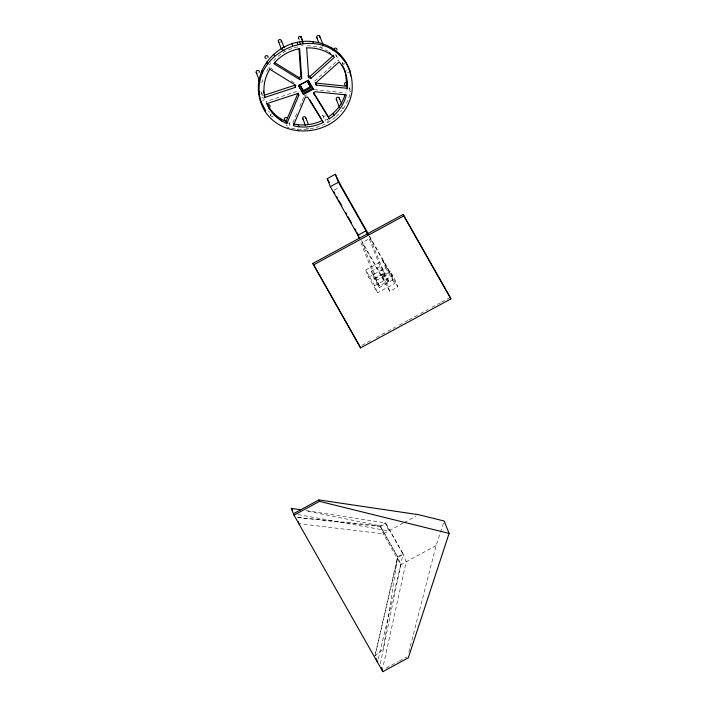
<?xml version="1.0" encoding="UTF-8"?>
<svg xmlns="http://www.w3.org/2000/svg" width="707" height="707" viewBox="0 0 707 707"><rect width="100%" height="100%" fill="white"/><g stroke="black" fill="none" stroke-linecap="round" stroke-linejoin="round"><path stroke-width="0.53" stroke-dasharray="3.54 2.65" d="M306.14 510.622L385.509 522.915L403.017 553.758L397.626 556.683L383.397 648.867L374.993 655.787L397.626 556.683L380.119 525.831L306.069 510.869M380.331 663.74L403.017 553.758L406.207 561.773L382.257 670.209M374.993 655.787L397.917 557.399L380.41 526.547L296.419 517.347L380.119 525.831L385.509 522.915L388.7 530.93L297.78 514.519M378.272 658.897L400.816 564.699L397.626 556.683M408.814 652.146L436.131 545.557L440.152 533.29M348.825 97.902L350.831 91.106M440.479 532.265L443.501 523.065M292.963 122.603L297.674 111.459M299.812 106.395L304.531 95.251L305.353 97.319M336.391 54.846L336.178 55.994A1.617 1.502 -21.7 0 0 338.087 57.064L338.476 56.905M266.601 71.46L268.996 67.192L274.546 70.612M343.248 108.772L348.259 99.846M273.68 60.882C279.999 53.379 289.198 48.297 298.849 46.653L299.671 48.721M336.32 116.514L341.861 110.319M314.686 81.093L338.308 59.892L338.856 61.27M260.998 94.499L261.572 93.907A1.617 1.502 -21.7 0 0 260.547 91.76M348.692 72.388L347.561 72.892A1.617 1.502 -21.7 0 1 347.146 72.865M335.472 117.132C322.48 128.418 303.771 132.297 287.369 127.066M271.355 113.765L270.481 115.082A1.617 1.502 -21.7 0 0 270.657 115.842L268.695 110.919M273.158 116.151L272.009 116.602A1.617 1.502 -21.7 0 1 271.214 116.399M334.119 190.192L339.51 187.267M379.341 285.849L362.152 242.642L370.238 238.259L387.427 281.466L379.341 285.849L375.134 278.425L360.34 241.255M365.74 269.977L382.814 260.724L391.705 276.393L394.568 283.578L377.494 292.831L368.603 277.162L365.74 269.977L374.639 285.646L377.494 292.831M371.21 271.329L381.091 265.973L386.243 275.041L389.097 282.226L379.217 287.581L374.065 278.514L371.21 271.329L376.363 280.405L379.217 287.581M368.603 277.162L385.668 267.909L382.814 260.724M374.065 278.514L383.954 273.149L381.091 265.973M375.134 278.425L383.221 274.042L368.427 236.863M361.418 240.353L384.193 280.476L382.372 275.916L390.458 271.532L394.674 278.956L397.829 286.874L389.743 291.257L362.152 242.642M376.363 280.405L386.243 275.041M374.639 285.646L392.279 276.092L390.458 271.532M389.743 291.257L386.588 283.339L394.674 278.956M361.843 345.37L372.412 339.634M376.257 337.548L386.835 331.813M387.798 331.291L395.487 327.129M399.331 325.043L407.983 320.351M408.946 319.829L419.516 314.094M420.479 313.572L428.168 309.41M432.012 307.324L440.664 302.631M441.628 302.11L449.316 297.939M380.41 526.547L385.792 523.631L403.308 554.474L397.917 557.399M403.176 523.083L383.309 533.847L300.024 523.799M404.139 522.553L415.725 516.278M436.131 545.557L400.816 564.699L383.309 533.847L380.119 525.831M386.031 668.168L398.288 661.522M399.234 661.01L406.781 656.918M261.705 97.955L262.5 97.69A1.617 1.502 -21.7 0 1 263.304 97.84M344.83 63.78L344.026 64.028A1.617 1.502 -21.7 0 1 342.877 61.5M347.128 69.94L346.739 70.108A1.617 1.502 -21.7 0 0 346.412 70.364M296.569 91.548L266.026 101.561L266.848 103.637M262.571 100.721L263.941 99.864A1.617 1.502 -21.7 0 0 263.649 98.052M304.894 95.286L306.785 94.977M314.235 89.621L345.537 92.838M348.958 88.455C351.202 89.011 349.532 92.352 347.65 91.265A1.617 1.502 -21.7 0 1 347.093 89.215M328.322 51.293L320.881 47.829L311.707 45.84L305.839 45.867L306.661 47.943M291.187 80.854L294.881 83.126M327.809 119.571L327.094 119.209A1.617 1.502 -21.7 0 0 325.839 122.028L326.227 122.17A1.617 1.502 -21.7 0 0 328.207 121.021L327.421 118.246M306.591 128.126L306.67 128.206A1.617 1.502 -21.7 0 0 308.623 128.241M369.505 235.97L392.279 276.092M369.187 236.403L397.829 286.874M385.668 267.909L394.568 283.578M383.954 273.149L389.097 282.226M383.221 274.042L387.427 281.466M382.372 275.916L386.588 283.339M342.471 62.985L343.257 64.956M349.24 87.482L350.027 89.462M335.525 54.377L336.32 56.366M322.728 115.179L325.105 121.136M297.435 129.248L298.257 131.316M268.996 67.192L269.818 69.259M288.995 122.214L289.799 124.246A1.52 1.414 -21.7 0 1 289.799 125.316L288.924 126.226A1.617 1.502 -21.7 0 1 286.821 125.519L286.715 125.139A1.617 1.502 -21.7 0 1 286.706 124.75M261.705 92.75L263.287 96.718M325.406 115.754A1.617 1.502 -21.7 0 1 323.85 116.213L323.47 116.072A1.617 1.502 -21.7 0 1 324.31 113.208M262.553 79.794A1.617 1.502 -21.7 0 1 261.404 82.242M288.907 123.425A1.617 1.502 -21.7 0 1 289.782 124.193M284.894 50.224A1.617 1.502 -21.7 0 1 284.47 50.913M284.134 51.169A1.617 1.502 -21.7 0 1 283.746 51.337M342.904 107.252A1.617 1.502 -21.7 0 1 342.002 108.931M303.197 45.018A1.617 1.502 -21.7 0 1 301.244 44.983M270.463 62.737A1.617 1.502 -21.7 0 1 269.553 64.417M269.155 64.558A1.617 1.502 -21.7 0 1 268.74 64.593M322.754 46.883A1.617 1.502 -21.7 0 1 320.501 46.724"/><path stroke-width="1.06" d="M315.234 82.357L316.144 85.105L347.323 88.313C345.573 80.713 347.004 72.034 342.117 65.141M347.323 88.313C347.941 78.91 345.679 68.994 339.13 61.96L315.516 83.161L316.144 85.105M258.4 90.39C256.871 65.671 277.957 43.922 302.013 41.501L302.163 41.474C315.764 40.202 329.745 44.514 339.66 54.05L339.749 54.156C349.612 64.134 353.412 78.406 351.927 92.131L351.909 92.325C342.948 143.486 262.509 144.794 258.4 90.39L261.024 102.1M259.222 92.458C255.978 51.752 312.247 26.937 340.482 56.118L346.589 63.842L350.645 72.741M305.778 118.369L305.724 117.592A1.617 1.502 -21.7 0 0 302.631 117.928L305.424 125.607M294.545 85.308L264.1 95.295L264.931 97.372L295.376 87.385L294.598 85.017M295.376 87.385L295.703 85.202L269.818 69.259C264.595 77.47 262.589 87.871 264.931 97.372M333.766 49.649L334.296 48.571A1.617 1.502 -21.7 0 1 335.445 48.12L335.86 48.173A1.617 1.502 -21.7 0 1 336.903 50.02M319.758 37.241L319.723 36.198A1.617 1.502 -21.7 0 0 317.62 35.5L316.648 36.755A1.617 1.502 -21.7 0 0 317.629 38.302M344.989 94.694C342.462 103.726 336.24 111.679 328.437 116.832L329.268 118.9C337.637 113.403 344.035 104.689 346.359 94.915L315.057 91.689L313.749 93.465L329.268 118.9M293.449 513.733L318.91 499.929L418.615 514.705L444.173 521.024L449.095 533.405L408.293 657.846L382.832 671.65L294.015 515.173L291.293 508.324L300.705 509.782M298.327 93.739L298.875 95.118L286.874 123.504L286.043 121.436L298.054 93.05M259.001 92.264L258.603 92.971A1.617 1.502 -21.7 0 0 259.389 94.614L259.787 94.738M269.747 107.146L269.906 106.969A1.617 1.502 -21.7 0 0 267.829 104.901L267.626 105.034M339.749 54.156L340.571 56.224L339.546 53.962M308.429 76.983L307.881 75.605L310.046 76.374L333.651 55.181M310.868 78.442L334.473 57.249C326.926 50.674 316.621 47.413 306.661 47.943L308.703 77.673L310.868 78.442L310.046 76.374M274.899 62.729L298.99 77.567L300.89 76.462L298.99 48.783M299.812 79.635L301.721 78.539L299.671 48.721C289.693 50.409 280.272 55.809 273.865 63.657L299.812 79.635L298.99 77.567M303.701 91.627L299.954 85.026L307.138 81.128L310.886 87.73L303.701 91.627L303.294 90.602L310.479 86.705L307.271 81.049M312.821 88.207L313.236 89.25L303.506 94.526L303.091 93.483L312.821 88.207L308.261 80.174M359.518 238.003L330.346 186.613L327.2 178.685L335.277 174.302L341.313 186.295L368.418 234.061M330.346 186.613L338.432 182.229L335.277 174.302M312.821 263.437L403.184 214.442L450.279 297.417L450.88 298.928L360.517 347.915L312.821 263.437L359.377 345.458M313.422 264.939L403.785 215.953L403.184 214.442M294.015 515.173L319.484 501.36L449.095 533.405M323.152 122.435C314.067 127.021 303.206 128.329 293.352 125.687L305.353 97.319L307.616 97.045L323.152 122.435L322.33 120.367C313.528 124.785 303.038 126.217 293.458 123.822M315.322 83.037L346.501 86.236M344.68 61.102L344.813 61.156A1.617 1.502 -21.7 0 1 345.626 62.419M346.925 82.613L346.536 82.48A1.617 1.502 -21.7 0 0 345.281 85.3M266.954 103.558C270.666 111.653 277.807 118.14 286.043 121.436M298.875 95.118L297.391 93.616L266.848 103.637C270.419 112.607 277.913 119.943 286.874 123.504M257.056 73.289L256.411 72.821A1.617 1.502 -21.7 0 1 256.782 70.691L258.382 70.461A1.617 1.502 -21.7 0 1 259.177 72.423M299.22 39.23A1.617 1.502 -21.7 0 1 298.875 39.026L298.345 38.054L298.734 36.897A1.617 1.502 -21.7 0 1 300.652 36.446L301.536 37.71M336.868 100.005L336.559 99.758A1.617 1.502 -21.7 0 1 338.344 97.266L339.245 98.008L341.605 103.92M260.203 100.023L265.611 110.646M328.437 116.832L313.59 92.564L314.412 94.632M309.666 99.678L321.172 118.484M403.785 215.953L450.88 298.928M313.236 89.25L308.164 80.315L298.434 85.591L303.506 94.526M300.086 84.946L303.294 90.602M298.531 85.441L303.091 93.483M338.432 182.229L368.126 234.547M327.2 178.685L329.303 182.406M333.766 191.632L334.853 193.541M336.479 196.405L337.566 198.322M338.644 200.231L341.896 205.958M345.696 212.648L346.784 214.557M347.862 216.466L351.662 223.156M354.914 228.891L356.001 230.8M357.079 232.709L358.705 235.572M291.293 508.324L292.318 510.136M302.684 118.705L303.144 119.342A1.617 1.502 -21.7 0 0 303.489 119.545M284.126 47.466L281.227 40.202L280.255 39.539A1.617 1.502 -21.7 0 0 278.275 40.679L281.404 49.349M278.266 41.466L278.673 42.128A1.617 1.502 -21.7 0 0 279 42.358M346.58 80.943L347.402 83.011M331.839 47.908L332.661 49.976M329.524 52.415L330.072 53.794M319.723 36.198L323.479 45.708M316.763 37.524L318.724 42.455M336.338 99.431L339.475 107.314M312.591 41.457L313.413 43.525M333.085 113.474L333.907 115.541M300.952 36.614L302.923 41.58M300.652 36.446L303.029 42.402M302.013 41.501L302.843 43.569M299.547 42.031L300.369 44.108M297.073 42.57L297.903 44.638M291.85 43.693L292.671 45.769M367.622 234.857L366.023 230.835L357.936 235.219L359.138 238.232M300.89 76.462L301.721 78.539M282.208 48.005L283.03 50.073M305.724 117.592L308.473 124.494M273.706 54.192L274.528 56.26M298.071 124.83L298.893 126.898M267.6 64.001L266.778 61.933L267.573 64.054M261.767 70.85L262.597 72.918M280.882 119.041L281.704 121.109M273.83 113.509L274.652 115.577M256.217 72.485L259.354 80.368M258.93 80.501L259.752 82.569M268.342 106.554L269.164 108.622M359.916 346.412L360.517 347.915M264.259 108.931L265.081 110.999M318.91 499.929L319.484 501.36M381.179 667.514L382.832 671.65M376.062 658.5L377.503 662.106M298.213 521.863L299.141 524.187M302.163 41.474L302.967 43.542M339.245 98.008L339.378 98.379A1.617 1.502 -21.7 0 1 339.298 99.166M287.422 118.281L287.413 118.237A1.617 1.502 -21.7 0 0 285.31 117.53L284.948 117.751A1.617 1.502 -21.7 0 0 284.338 119.183L284.453 119.563A1.617 1.502 -21.7 0 0 285.328 120.331M263.287 90.964L263.693 93.13M349.824 70.673L350.61 76.056M281.377 40.564A1.617 1.502 -21.7 0 1 280.944 42.049M268.015 57.567A1.617 1.502 -21.7 0 0 267.449 55.844L266.239 55.641A1.617 1.502 -21.7 0 0 264.931 57.453L265.956 58.566A1.617 1.502 -21.7 0 0 266.362 58.637M338.936 54.519A1.617 1.502 -21.7 0 1 339.174 54.828M273.282 114.004A1.617 1.502 -21.7 0 1 273.512 114.322"/></g></svg>
